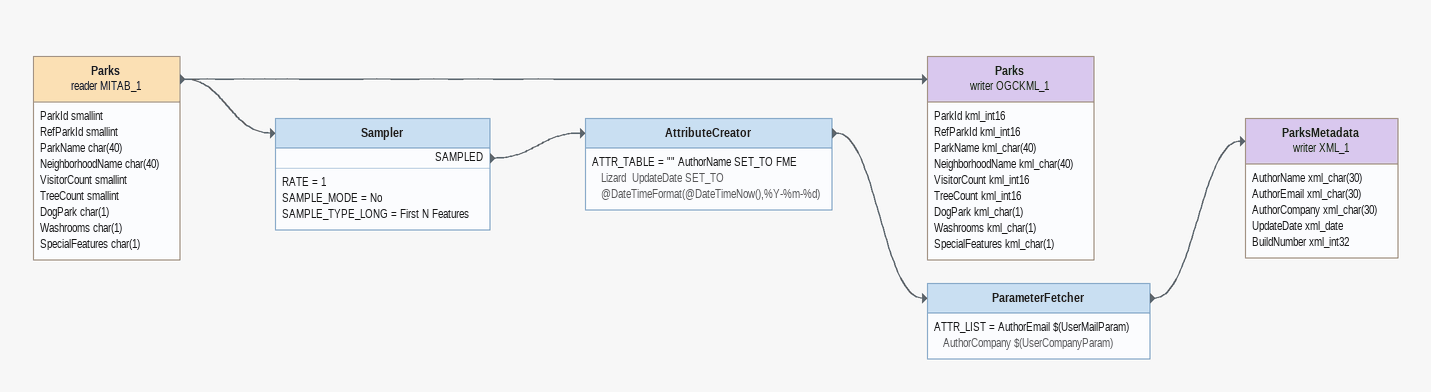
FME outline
Parks (reader MITAB_1)
    attributes: ParkId smallint, RefParkId smallint, ParkName char(40), NeighborhoodName char(40), VisitorCount smallint, TreeCount smallint, DogPark char(1), Washrooms char(1), SpecialFeatures char(1)
    -> Parks (writer OGCKML_1)
    -> Sampler
Parks (writer OGCKML_1)
    attributes: ParkId kml_int16, RefParkId kml_int16, ParkName kml_char(40), NeighborhoodName kml_char(40), VisitorCount kml_int16, TreeCount kml_int16, DogPark kml_char(1), Washrooms kml_char(1), SpecialFeatures kml_char(1)
Sampler
    RATE = 1
    SAMPLE_MODE = No
    SAMPLE_TYPE_LONG = First N Features
    SAMPLED -> AttributeCreator
AttributeCreator
    ATTR_TABLE = "" AuthorName SET_TO FME Lizard  UpdateDate SET_TO @DateTimeFormat(@DateTimeNow(),%Y-%m-%d)
    -> ParameterFetcher
ParameterFetcher
    ATTR_LIST = AuthorEmail $(UserMailParam) AuthorCompany $(UserCompanyParam)
    -> ParksMetadata (writer XML_1)
ParksMetadata (writer XML_1)
    attributes: AuthorName xml_char(30), AuthorEmail xml_char(30), AuthorCompany xml_char(30), UpdateDate xml_date, BuildNumber xml_int32
